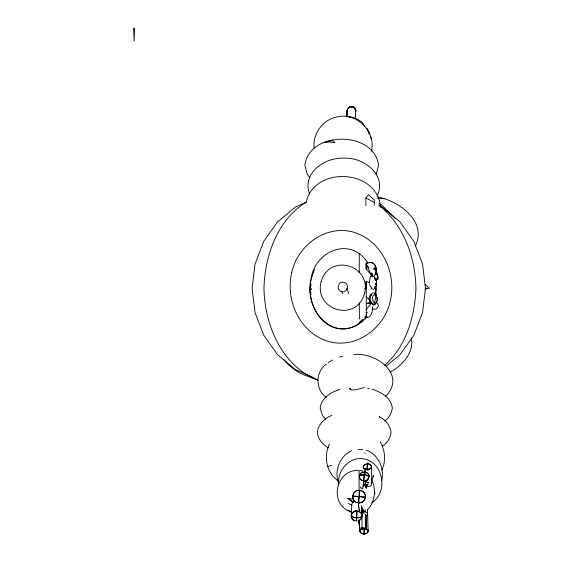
<?xml version="1.0" encoding="UTF-8"?>
<svg xmlns="http://www.w3.org/2000/svg" width="563" height="563" viewBox="0 0 563 563"><rect width="100%" height="100%" fill="white"/><g stroke="black" fill="none" stroke-linecap="round" stroke-linejoin="round"><path stroke-width="0.84" d="M359.834 531.064L359.87 531.627L359.75 530.409L359.877 531.739L358.898 520.219L359.926 530.48L361.988 528.995L361.995 513.203M366.239 309.228L371.474 303.415L371.27 302.817L366.239 303.415L372.227 303.225M371.263 295.434L371.27 293.879M370.13 277.665L371.474 275.356L371.481 276.623L371.503 275.413L366.049 263.963L366.049 268.495L371.474 275.42L373.044 276.391L370.869 276.391M374.557 286.574L374.55 288.657L373.649 289.382L371.27 288.657L371.27 286.919M369.237 468.937C355.886 470.267 369.145 457.81 371.643 467.487L371.629 484.243M361.988 528.995L366.231 529.072L368.132 530.311L368.082 531.951M359.476 520.184C361.882 519.149 362.692 515.947 361.39 513.759A5.398 4.976 0 0 0 358.188 511.352C354.204 509.916 349.454 514.54 351.875 518.474A5.398 4.976 0 0 0 355.077 520.881L352.698 519.487L351.361 517.165L351.551 505.433A5.144 4.736 0 0 1 353.993 501.619M359.314 476.875C359.461 482.906 370.447 481.478 368.835 475.376C367.379 469.056 356.604 472.498 359.898 478.473A4.821 4.441 0 0 0 362.755 480.619L363.994 480.809L364.275 471.85L367.653 473.356L368.842 475.432L368.941 477.227C367.449 474.13 362.825 474.623 359.975 475.39C358.279 476.404 360.735 480.387 359.321 476.509M361.39 513.759L361.889 514.892L361.46 513.949M376.323 268.91L376.422 271.655L375.697 266.862L376.485 271.106L376.351 269.614L376.323 273.069L375.697 274.906L376.014 273.456M369.237 282.513L370.011 278.242M377.083 300.452L376.921 297.236M351.242 515.701L351.249 515.152C353.05 518.671 358.652 518.291 361.833 516.883C362.755 514.413 360.862 511.605 358.188 511.317M365.12 473.033L365.239 468.845L365.338 472.99M375.971 293.661L376.225 284.815M353.008 494.828C353.923 491.612 357.66 489.543 360.904 490.577A6.341 6.341 0 0 1 364.669 493.645C367.428 498.325 362.396 504.469 357.259 502.745A6.341 6.341 0 0 1 353.494 499.655C351.228 495.7 354.387 489.74 359.173 490.303M359.271 490.31L358.891 502.991L355.746 502.133L353.487 499.986L352.762 495.785L365.401 497.516L365.274 494.701L363.705 492.104L360.911 490.549L359.271 490.31L359.947 490.331L358.216 502.97L362.424 502.245L364.571 499.986L365.183 498.473M376.506 295.751L375.373 293.429L376.126 294.977L375.901 294.477M359.215 520.831L360.074 531.915A4.342 3.462 2.8 0 0 362.108 533.59C364.775 534.92 369.159 533.034 368.139 529.699L364.127 528.692L364.064 527.791L363.902 534.709M347.638 110.052L347.301 110.988L347.392 109.447L347.357 109.834M346.717 116.428C346.013 112.037 347.484 104.577 353.536 107.019C355.654 106.442 355.725 111.974 355.767 110.411L355.19 118.645M351.403 106.491L349.292 107.125L347.385 109.588M368.962 476.657L368.835 475.348L368.962 476.777M376.323 269.135L375.795 270.029L375.697 268.002L377.991 278.896L375.563 279.178L377.991 278.896L377.738 278.488L377.991 278.896M371.629 467.184L371.474 466.551M363.325 465.904L363.255 468.191L367.266 469.197L367.47 463.039L367.505 463.539M376.436 271L376.45 271.457L376.387 270.585L376.443 271.5L376.288 269.501M367.35 464.616L366.809 469.648L367.709 470.246C369.659 469.802 372.72 467.635 371.123 465.432A4.244 2.562 0 0 0 370.475 464.89M346.717 116.527L347.287 110.629L346.463 116.583M366.239 317.441C356.865 329.242 338.961 332.698 326.484 323.746C312.493 313.478 307.806 294.688 311.135 278.221C315.801 250.106 350.988 236.263 367.794 262.928M363.578 319.502C336.519 346.639 303.007 310.037 311.043 279.973M375.324 294.519L375.887 289.382L375.225 286.342M376.415 271.296L376.422 271.655L376.323 271.106M381.784 480.345C384.635 468.409 378.273 454.158 366.217 450.252M376.323 272.71L376.492 271.232M376.45 271.345L375.697 272.239L375.697 273.301L374.705 274.209L375.697 274.209M371.573 275.37L371.897 273.301L372.066 276.982M362.748 488.973L363.994 481.084L366.429 480.281M346.632 116.126L347.04 113.691L346.653 116.02M355.661 111.805L355.753 110.003L354.915 109.025M376.415 271.472L376.485 271.106M371.298 151.377C376.534 131.791 356.632 112.079 337.012 116.879C322.923 119.525 312.458 133.825 314.105 147.978M375.232 293.985L375.535 292.45M368.111 481.872L368.364 482.611L366.436 487.98L365.816 487.248L366.126 484.588M368.237 530.818L368.103 531.451L367.491 509.311M311.135 294.491L310.016 289.382L311.142 284.252M362.903 485.996L363.994 481.084L363.48 481.048L364.747 472.083M367.435 463.426L367.611 463.046L367.787 463.574M363.951 534.526L363.663 534.597M306.342 201.251C315.498 165.592 377.85 169.329 380.475 207.247M367.329 469.704L367.569 468.81L368.279 469.176L367.266 469.697M366.323 484.602L366.436 487.98L366.436 485.749L366.886 486.256L366.436 487.98L365.795 486.256M376.126 174.565L378.603 165.205C374.099 130.475 309.34 130.475 304.836 165.205L307.307 174.565L309.847 177.725M377.414 195.445C386.929 174.453 363.1 156.915 343.754 158.147C325.09 157.105 301.536 173.249 309.615 193.897M312.929 273.991L314.428 269.543M311.142 279.114L312.676 274.723M329.432 444.235C323.232 456.403 326.582 472.807 337.899 480.732M381.77 470.182C386.127 461.153 385.268 450.252 380.053 441.758M375.887 286.574L376.64 283.696L376.492 280.916M376.823 301.951L374.916 304.893L372.776 304.745L368.652 298.39L370.271 295.012L371.474 294.519M371.812 480.169L373.698 475.411L372.79 476.748M351.46 514.688L353.789 511.408L356.224 510.486L357.371 510.88C356.309 513.562 357.336 519.762 355.893 520.789M368.772 477.663C368.265 479.451 366.027 481.928 364.071 481.091M363.149 466.565L363.98 465.179L366.393 463.989M364.479 464.778L363.304 466.002L364.352 465.08M368.244 531.324L367.414 532.718L365 533.9M366.246 314.393L367.21 312.198M375.211 290.909L375.887 289.382M359.525 475.088L361.601 472.737M364.423 484.898L365.894 481.738M361.826 517.524L360.334 519.74L359.194 520.494M375.697 273.301L376.014 272.766M363.782 486.172L368.244 478.705M347.603 109.799L347.462 111.228M323.697 366.33C315.132 375.176 316.364 390.187 326.273 397.45M415.205 246.362C427.563 221.815 399.491 201.273 378.104 196.98M371.467 467.417L369.398 468.895M360.39 529.903L359.764 531.176L360.911 533.006M359.321 476.235L360.264 475.482A4.933 1.921 1.9 0 1 368.603 476.08L368.962 476.502M362.03 516.264L360.974 517.108A5.524 2.146 1.9 0 1 351.636 516.44L351.235 515.968M384.606 365.408C406.387 346.252 414.889 316.286 415.944 288.122C415.276 256.848 403.643 224.771 378.554 204.932M364.817 318.341L366.049 317.173M359.25 322.395L362.347 319.58M364.817 317.328L366.049 316.202M367.421 509.853C375.535 501.992 376.309 488.395 371.193 478.691M324.344 365.795L326.273 364.184M328.201 362.579L332.508 360.024M385.5 396.38C407.323 374.613 375.627 351.685 353.55 354.584M386.134 366.21L400.103 354.62L413.882 335.189L422.539 312.564L425.494 288.291L422.539 264.012L413.882 241.386L400.103 221.963L382.143 207.05L379.821 206.009M371.742 502.85C388.667 492.245 383.48 461.66 363.142 458.775C349.166 456.558 337.082 470.872 338.673 484.307M382.214 446.311C387.112 443.391 390.349 438.063 391.074 432.433C390.349 425.452 385.359 419.85 379.385 416.599L379.539 416.951L379.385 416.599M385.022 420.737C389.265 417.985 391.503 413.073 392.305 408.21C391.271 397.633 380.961 391.996 371.847 389.11M362.157 528.96L363.029 528.636L362.157 528.96L361.995 527.271M424.945 289.678L427.141 288.291M367.139 263.505C370.187 260.852 374.592 263.287 375.697 266.714C374.895 264.146 372.291 261.492 369.412 262.625M366.239 480.345L364.303 481.168M364.648 453.025L365.331 453.271M351.643 450.752C339.855 455.903 334.133 470.752 338.405 482.674M306.546 201.92C277.475 219.676 264.884 255.384 263.977 288.122C264.511 325.132 281.845 365.746 318.004 380.37M366.351 128.836L367.027 128.519L369.307 134.233M389.983 372.192C402.109 365.802 414.502 352.6 411.257 337.884M306.286 202.194L295.448 207.05L277.489 221.963L263.716 241.386L255.053 264.012L252.097 288.291L255.053 312.564L263.716 335.189L277.489 354.62L295.448 369.525L314.034 377.85M371.861 275.342L372.558 276.454L374.705 275.49M349.292 107.167L350.306 106.752M331.952 415.395C324.591 418.027 318.186 424.411 317.314 432.433C318.039 439.07 322.557 444.643 328.292 447.775M339.799 389.42C330.91 392.249 321.149 397.978 320.15 408.21L322.571 415.571L325.555 419.217M364.317 387.527L356.231 389.723L351.558 390.032L349.63 388.097L350.249 389.645M357.871 520.958L358.983 520.571M327.603 466.551L331.333 465.355M352.375 106.681L351.706 106.498C351.579 107.427 352.938 106.435 350.946 106.9L351.333 106.597M363.029 472.111L361.854 472.456L362.896 472.195M373.41 292.711C368.899 294.533 369.539 302.38 373.163 304.928L373.586 304.703C375.444 301.304 376.042 296.75 374.676 293.091L374.296 292.901M339.7 357.033L342.853 356.203M359.426 318.855L359.25 302.753M364.965 485.158L367.864 484.44L367.259 484.398M351.636 106.97L354.563 107.765L355.605 109.18M366.239 303.415L371.27 302.915M365.443 472.111L364.775 472.174L366.675 472.603L365.113 472.448M351.699 107.04L352.832 107.181M358.188 449.38L362.678 449.541M377.794 198.626L384.635 198.626M425.114 288.291L429.407 288.291L425.037 284.287M364.352 288.657L366.049 288.657L366.049 281.275L369.778 282.823M310.016 289.382L311.135 289.382M372.073 309.164L376.337 309.164L378.42 306.061L378.026 304.245L377.076 303.415M283.907 359.736C290.508 368.308 302.824 376.161 313.457 377.646M352.741 496.46L365.422 496.84M367.35 514.913A4.595 2.773 0 0 0 365.134 511.816L361.636 511.57L363.029 513.196L361.777 512.527M347.244 116.675C353.318 116.689 359.117 119.363 363.395 123.614M365.098 472.406L366.675 472.603L365.394 472.258M334.971 142.728L328.679 141.904L323.275 142.671L332.494 140.581L334.704 142.01M341.614 291.662C347.47 293.429 349.947 283.738 344.056 282.337C338.201 280.571 335.731 290.262 341.614 291.662L342.818 293.661M353.282 502.78L347.913 498.389L353.297 499.149M358.188 511.352L356.794 511.148L356.478 521.127M365.084 472.336L366.675 472.603M368.392 464.039L369.279 464.334A4.342 3.462 2.8 0 1 371.313 465.974L371.629 466.72M363.001 533.858L361.01 532.908L359.919 531.338L359.215 520.662M360.116 470.33L362.938 470.978M365.394 317.37C371.087 318.785 373.213 310.945 372.27 306.617M367.667 388.231L369.342 388.583M352.501 106.766L353.374 106.963L352.501 106.766L352.515 107.216M367.667 482.449L368.364 482.611L367.653 482.414M310.614 377.646L317.37 379.349M365.478 514.934L366.534 515.286L366.175 528.122L365.654 515.863M365.563 485.799L366.886 486.256M361.601 510.613L364.015 511.549L361.594 507.101M351.185 512.098C328.222 504.378 335.471 469.289 359.081 470.267L359.081 490.662M366.351 128.202L367.027 128.519M347.913 509.979L351.403 511.683M348.293 503.428L352.037 505.356M362.516 510.775L364.015 511.549L361.833 508.375M374.747 277.538L374.852 279.149L374.705 276.482M365.732 197.894L374.895 202.729M378.885 203.349L381.186 204.573L395.127 218.324M361.903 510.261L364.015 511.549M347.913 498.389L353.67 502.055M385.05 209.323L387.562 211.674M371.228 303.225L368.652 298.39L371.474 303.415M354.936 109.18L355.767 110.081M374.099 492.055L375.247 493.392M367.801 530.135L368.118 530.606L367.738 530.036M375.69 283.661L375.69 284.308L375.69 283.646M363.754 512.647L362.825 511.464L364.282 513.477M366.239 296.645L367.723 298.559M369.201 300.473L371.179 303.021M375.971 280.254L375.746 279.734L376.14 280.726L375.725 279.241M365.26 514.814L366.231 516.151L365.619 515.011M362.776 123.909L364.817 126.724M366.049 263.963L368.899 267.904M311.135 288.65L311.592 289.382M372.558 276.454L371.538 272.781M355.76 110.461L355.661 110.911M359.863 531.268L360.257 532.077M370.454 286.722L369.405 283.907M366.049 314.773L366.844 316.49M362.037 515.701L361.777 505.68M371.08 273.337L371.939 275.469M368.118 130.602L369.004 132.889M370.609 137.083L371.58 139.596M375.725 279.614L376.168 280.93M346.921 288.538L348.624 293.457M376.401 271.591L378.259 277.348M375.908 267.524L376.288 273.379M364.036 533.274L364.578 528.242L363.684 527.644L362.699 527.981L359.926 530.48L358.955 520.156M358.321 505.18L358.751 507.692M359.039 509.374L359.468 511.887L358.385 502.632M365.218 483.948L365.654 486.939M365.127 517.953L366.147 529.044L365.866 516.602M366.041 526.088L366.147 529.044M374.311 205.277L374.311 200.252L368.526 194.608L365.859 198.099L365.859 205.671M366.239 262.281L366.239 269.543M366.239 282.119L366.239 316.483M365.134 509.395L365.134 511.816M359.25 253.73L359.25 272.879M362.157 487.952A7.692 7.087 0 0 1 361.347 488.508A3.835 3.533 0 0 1 360.426 486.967M371.123 482.955A4.244 2.562 0 0 1 368.364 486.657M349.292 117.266A4.595 3.906 0 0 1 351.678 117.301M372.453 297.771L373.297 302L375.057 303.246C378.343 301.972 377.921 295.484 374.606 294.47L372.973 295.793L372.453 297.771M134.508 28.424L134.156 40.972L133.593 28.15L134.508 28.424M365.239 468.845L365.148 472.287L365.239 468.845M347.28 110.489L347.399 109.447L347.28 110.503M291.817 272.232C285.005 299.973 299.643 332.501 327.814 341.277C355.549 349.616 384.226 328.595 390.166 301.416C396.978 273.674 382.34 241.147 354.169 232.364C326.441 224.025 297.757 245.046 291.817 272.232M321.128 281.76C313.711 310.558 356.527 322.747 364.5 293.661C371.918 264.87 329.102 252.674 321.128 281.76M374.705 268.002L373.403 269.135L374.705 269.501L375.697 268.91L374.705 268.002M355.239 511.098L354.071 511.739L355.239 511.098"/></g></svg>
